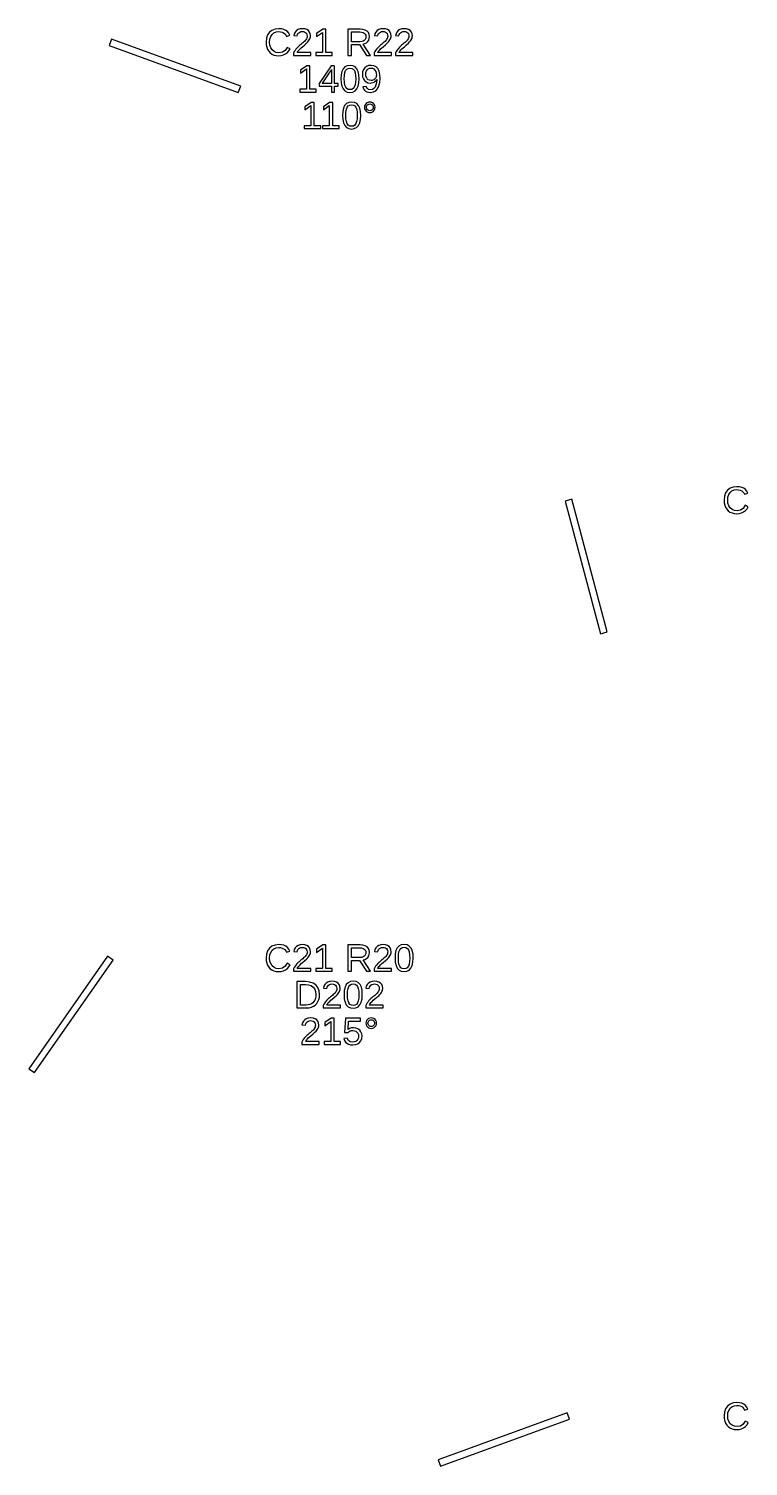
# Model space of a CAD drawing. Extents: x 194 to 2890, y 45 to 1503.
# Drawn here: x 2206.2 to 2363.3, y 364 to 678 of the extents above; entities that cross this region are included whole.
import ezdxf

# ---------------------------------------------------------------- set-up
doc = ezdxf.new("R2010")
doc.units = 0
doc.layers.get('0').update_dxf_attribs({"linetype": 'CONTINUOUS'})

msp = doc.modelspace()

# ---------------------------------------------------------------- linework, layer by layer
for points in [[(2252.45, 665.444), (2224.26, 675.705), (2223.74, 674.295), (2251.93, 664.035)], [(2261.31, 672.093), (2261.81, 672.222), (2262.26, 672.437), (2262.66, 672.734), (2262.99, 673.109), (2263.26, 673.564), (2262.62, 673.881), (2262.15, 673.219), (2261.55, 672.821), (2260.81, 672.689), (2260.23, 672.76), (2259.73, 672.974), (2259.32, 673.33), (2259.01, 673.803), (2258.83, 674.368), (2258.77, 675.024), (2258.83, 675.685), (2259, 676.244), (2259.3, 676.703), (2259.7, 677.043), (2260.19, 677.247), (2260.78, 677.315), (2261.16, 677.286), (2261.51, 677.198), (2261.83, 677.051), (2262.09, 676.848), (2262.31, 676.593), (2262.47, 676.286), (2263.2, 676.53), (2262.97, 676.961), (2262.67, 677.315), (2262.3, 677.592), (2261.86, 677.791), (2261.35, 677.91), (2260.77, 677.95), (2259.96, 677.863), (2259.28, 677.604), (2258.72, 677.173), (2258.31, 676.589), (2258.06, 675.873), (2257.98, 675.024), (2258.02, 674.441), (2258.13, 673.913), (2258.31, 673.44), (2258.56, 673.028), (2258.89, 672.685), (2259.27, 672.41), (2259.72, 672.21), (2260.22, 672.09), (2260.77, 672.05)], [(2267.79, 672.754), (2264.8, 672.754), (2264.9, 672.946), (2265.03, 673.144), (2265.2, 673.346), (2265.4, 673.559), (2265.65, 673.789), (2265.94, 674.036), (2266.45, 674.457), (2266.83, 674.797), (2267.09, 675.057), (2267.28, 675.277), (2267.43, 675.496), (2267.55, 675.716), (2267.63, 675.936), (2267.68, 676.157), (2267.7, 676.379), (2267.65, 676.843), (2267.49, 677.23), (2267.23, 677.541), (2266.88, 677.768), (2266.43, 677.904), (2265.9, 677.95), (2265.41, 677.905), (2264.98, 677.769), (2264.61, 677.543), (2264.32, 677.24), (2264.13, 676.876), (2264.02, 676.448), (2264.77, 676.379), (2264.84, 676.663), (2264.96, 676.901), (2265.13, 677.093), (2265.35, 677.235), (2265.61, 677.319), (2265.9, 677.348), (2266.2, 677.319), (2266.46, 677.232), (2266.67, 677.087), (2266.82, 676.89), (2266.92, 676.646), (2266.95, 676.355), (2266.93, 676.13), (2266.87, 675.921), (2266.79, 675.728), (2266.67, 675.547), (2266.53, 675.37), (2266.36, 675.199), (2266.18, 675.031), (2265.99, 674.863), (2265.78, 674.695), (2265.56, 674.522), (2265.35, 674.34), (2265.13, 674.148), (2264.91, 673.943), (2264.7, 673.724), (2264.5, 673.488), (2264.31, 673.233), (2264.14, 672.953), (2263.99, 672.648), (2263.99, 672.132), (2267.79, 672.132)], [(2272.44, 672.754), (2271.04, 672.754), (2271.04, 677.864), (2270.36, 677.864), (2269.01, 676.933), (2269.01, 676.241), (2270.3, 677.165), (2270.3, 672.754), (2268.84, 672.754), (2268.84, 672.132), (2272.44, 672.132)], [(2276.62, 674.512), (2278.4, 674.512), (2279.89, 672.132), (2280.79, 672.132), (2279.16, 674.601), (2279.57, 674.713), (2279.91, 674.896), (2280.19, 675.151), (2280.4, 675.463), (2280.52, 675.821), (2280.56, 676.225), (2280.5, 676.702), (2280.33, 677.104), (2280.03, 677.431), (2279.63, 677.672), (2279.14, 677.816), (2278.54, 677.864), (2275.84, 677.864), (2275.84, 672.132), (2276.62, 672.132)], [(2276.62, 675.126), (2276.62, 677.242), (2278.46, 677.242), (2278.85, 677.213), (2279.18, 677.125), (2279.44, 676.979), (2279.63, 676.778), (2279.74, 676.524), (2279.78, 676.217), (2279.74, 675.898), (2279.63, 675.63), (2279.44, 675.413), (2279.19, 675.254), (2278.87, 675.158), (2278.49, 675.126)], [(2285.39, 672.754), (2282.4, 672.754), (2282.5, 672.946), (2282.63, 673.144), (2282.8, 673.346), (2283, 673.559), (2283.25, 673.789), (2283.54, 674.036), (2284.05, 674.457), (2284.43, 674.797), (2284.7, 675.057), (2284.88, 675.277), (2285.03, 675.496), (2285.15, 675.716), (2285.23, 675.936), (2285.28, 676.157), (2285.3, 676.379), (2285.25, 676.843), (2285.09, 677.23), (2284.84, 677.541), (2284.48, 677.768), (2284.04, 677.904), (2283.5, 677.95), (2283.01, 677.905), (2282.58, 677.769), (2282.21, 677.543), (2281.92, 677.24), (2281.73, 676.876), (2281.63, 676.448), (2282.38, 676.379), (2282.44, 676.663), (2282.56, 676.901), (2282.73, 677.093), (2282.95, 677.235), (2283.21, 677.319), (2283.5, 677.348), (2283.81, 677.319), (2284.06, 677.232), (2284.27, 677.087), (2284.43, 676.89), (2284.52, 676.646), (2284.55, 676.355), (2284.53, 676.13), (2284.48, 675.921), (2284.39, 675.728), (2284.27, 675.547), (2284.13, 675.37), (2283.97, 675.199), (2283.79, 675.031), (2283.59, 674.863), (2283.38, 674.695), (2283.17, 674.522), (2282.95, 674.34), (2282.73, 674.148), (2282.51, 673.943), (2282.3, 673.724), (2282.1, 673.488), (2281.91, 673.233), (2281.74, 672.953), (2281.59, 672.648), (2281.59, 672.132), (2285.39, 672.132)], [(2290.03, 672.754), (2287.03, 672.754), (2287.13, 672.946), (2287.27, 673.144), (2287.43, 673.346), (2287.64, 673.559), (2287.89, 673.789), (2288.18, 674.036), (2288.68, 674.457), (2289.07, 674.797), (2289.33, 675.057), (2289.51, 675.277), (2289.67, 675.496), (2289.78, 675.716), (2289.87, 675.936), (2289.92, 676.157), (2289.94, 676.379), (2289.88, 676.843), (2289.73, 677.23), (2289.47, 677.541), (2289.12, 677.768), (2288.67, 677.904), (2288.14, 677.95), (2287.64, 677.905), (2287.21, 677.769), (2286.85, 677.543), (2286.56, 677.24), (2286.36, 676.876), (2286.26, 676.448), (2287.01, 676.379), (2287.07, 676.663), (2287.19, 676.901), (2287.37, 677.093), (2287.59, 677.235), (2287.84, 677.319), (2288.14, 677.348), (2288.44, 677.319), (2288.7, 677.232), (2288.91, 677.087), (2289.06, 676.89), (2289.15, 676.646), (2289.18, 676.355), (2289.17, 676.13), (2289.11, 675.921), (2289.02, 675.728), (2288.9, 675.547), (2288.76, 675.37), (2288.6, 675.199), (2288.42, 675.031), (2288.23, 674.863), (2288.02, 674.695), (2287.8, 674.522), (2287.58, 674.34), (2287.36, 674.148), (2287.15, 673.943), (2286.94, 673.724), (2286.74, 673.488), (2286.55, 673.233), (2286.38, 672.953), (2286.23, 672.648), (2286.23, 672.132), (2290.03, 672.132)], [(2268.96, 664.754), (2267.56, 664.754), (2267.56, 669.864), (2266.89, 669.864), (2265.53, 668.933), (2265.53, 668.241), (2266.83, 669.165), (2266.83, 664.754), (2265.37, 664.754), (2265.37, 664.132), (2268.96, 664.132)], [(2272.95, 665.429), (2273.76, 665.429), (2273.76, 666.007), (2272.95, 666.007), (2272.95, 669.864), (2272.18, 669.864), (2269.56, 665.999), (2269.56, 665.429), (2272.26, 665.429), (2272.26, 664.132), (2272.95, 664.132)], [(2270.23, 666.007), (2270.3, 666.089), (2270.52, 666.39), (2271.99, 668.554), (2272.03, 668.618), (2272.08, 668.708), (2272.14, 668.823), (2272.2, 668.932), (2272.24, 669.004), (2272.26, 669.038), (2272.26, 666.007)], [(2276.91, 664.134), (2277.41, 664.387), (2277.8, 664.807), (2278.08, 665.387), (2278.25, 666.118), (2278.31, 667), (2278.26, 667.894), (2278.09, 668.629), (2277.83, 669.205), (2277.45, 669.619), (2276.95, 669.867), (2276.33, 669.95), (2275.7, 669.868), (2275.19, 669.623), (2274.81, 669.213), (2274.54, 668.64), (2274.38, 667.902), (2274.33, 667), (2274.38, 666.114), (2274.55, 665.382), (2274.82, 664.803), (2275.21, 664.385), (2275.7, 664.134), (2276.31, 664.05)], [(2275.92, 664.711), (2275.6, 664.9), (2275.37, 665.214), (2275.2, 665.664), (2275.1, 666.259), (2275.07, 667), (2275.1, 667.759), (2275.2, 668.362), (2275.36, 668.806), (2275.6, 669.112), (2275.92, 669.295), (2276.33, 669.356), (2276.73, 669.294), (2277.04, 669.108), (2277.28, 668.798), (2277.44, 668.351), (2277.53, 667.751), (2277.56, 667), (2277.53, 666.271), (2277.43, 665.68), (2277.26, 665.226), (2277.02, 664.905), (2276.71, 664.712), (2276.32, 664.648)], [(2281.41, 664.138), (2281.92, 664.403), (2282.34, 664.844), (2282.63, 665.448), (2282.81, 666.205), (2282.87, 667.114), (2282.82, 667.981), (2282.66, 668.691), (2282.38, 669.242), (2282, 669.635), (2281.52, 669.871), (2280.93, 669.95), (2280.38, 669.893), (2279.91, 669.721), (2279.53, 669.435), (2279.25, 669.049), (2279.08, 668.578), (2279.03, 668.021), (2279.08, 667.476), (2279.23, 667.009), (2279.49, 666.617), (2279.83, 666.324), (2280.24, 666.147), (2280.73, 666.089), (2281.03, 666.113), (2281.32, 666.187), (2281.59, 666.31), (2281.83, 666.474), (2282.02, 666.67), (2282.15, 666.898), (2282.1, 666.23), (2281.98, 665.672), (2281.79, 665.226), (2281.53, 664.901), (2281.2, 664.705), (2280.81, 664.64), (2280.37, 664.72), (2280.05, 664.958), (2279.84, 665.356), (2279.14, 665.246), (2279.29, 664.865), (2279.48, 664.56), (2279.72, 664.333), (2280.02, 664.176), (2280.38, 664.082), (2280.8, 664.05)], [(2280.58, 666.707), (2280.3, 666.828), (2280.07, 667.03), (2279.91, 667.302), (2279.8, 667.633), (2279.77, 668.021), (2279.8, 668.403), (2279.91, 668.727), (2280.07, 668.996), (2280.3, 669.196), (2280.58, 669.316), (2280.91, 669.356), (2281.24, 669.309), (2281.52, 669.169), (2281.76, 668.935), (2281.94, 668.624), (2282.04, 668.253), (2282.08, 667.822), (2282.06, 667.605), (2282.01, 667.404), (2281.92, 667.22), (2281.8, 667.057), (2281.66, 666.92), (2281.49, 666.811), (2281.3, 666.731), (2281.11, 666.682), (2280.9, 666.666)], [(2269.92, 656.754), (2268.52, 656.754), (2268.52, 661.864), (2267.85, 661.864), (2266.49, 660.933), (2266.49, 660.241), (2267.79, 661.165), (2267.79, 656.754), (2266.33, 656.754), (2266.33, 656.132), (2269.92, 656.132)], [(2273.93, 656.754), (2272.54, 656.754), (2272.54, 661.864), (2271.86, 661.864), (2270.51, 660.933), (2270.51, 660.241), (2271.8, 661.165), (2271.8, 656.754), (2270.34, 656.754), (2270.34, 656.132), (2273.93, 656.132)], [(2277.25, 656.134), (2277.75, 656.387), (2278.14, 656.807), (2278.43, 657.387), (2278.59, 658.118), (2278.65, 659), (2278.6, 659.894), (2278.44, 660.629), (2278.17, 661.205), (2277.79, 661.619), (2277.29, 661.867), (2276.67, 661.95), (2276.04, 661.868), (2275.53, 661.623), (2275.15, 661.213), (2274.88, 660.64), (2274.72, 659.902), (2274.67, 659), (2274.72, 658.114), (2274.89, 657.382), (2275.16, 656.803), (2275.55, 656.385), (2276.04, 656.134), (2276.65, 656.05)], [(2276.26, 656.711), (2275.95, 656.9), (2275.71, 657.214), (2275.54, 657.664), (2275.44, 658.259), (2275.41, 659), (2275.44, 659.759), (2275.54, 660.362), (2275.7, 660.806), (2275.94, 661.112), (2276.27, 661.295), (2276.67, 661.356), (2277.07, 661.294), (2277.39, 661.108), (2277.62, 660.798), (2277.78, 660.351), (2277.87, 659.751), (2277.91, 659), (2277.87, 658.271), (2277.77, 657.68), (2277.6, 657.226), (2277.37, 656.905), (2277.05, 656.712), (2276.66, 656.648)], [(2280.95, 659.668), (2281.22, 659.781), (2281.46, 659.968), (2281.66, 660.21), (2281.77, 660.484), (2281.81, 660.79), (2281.77, 661.097), (2281.66, 661.371), (2281.47, 661.612), (2281.23, 661.8), (2280.95, 661.912), (2280.64, 661.95), (2280.33, 661.912), (2280.06, 661.798), (2279.81, 661.608), (2279.62, 661.365), (2279.51, 661.093), (2279.47, 660.79), (2279.51, 660.488), (2279.63, 660.215), (2279.82, 659.972), (2280.06, 659.783), (2280.34, 659.669), (2280.64, 659.631)], [(2280.45, 660.082), (2280.28, 660.154), (2280.13, 660.274), (2280.01, 660.427), (2279.94, 660.599), (2279.92, 660.79), (2279.94, 660.981), (2280.01, 661.154), (2280.13, 661.307), (2280.28, 661.427), (2280.45, 661.499), (2280.64, 661.523), (2280.83, 661.499), (2281, 661.429), (2281.16, 661.311), (2281.27, 661.159), (2281.34, 660.986), (2281.36, 660.79), (2281.34, 660.597), (2281.27, 660.424), (2281.15, 660.271), (2281, 660.153), (2280.83, 660.082), (2280.64, 660.058)], [(2361.31, 572.093), (2361.81, 572.222), (2362.26, 572.437), (2362.66, 572.734), (2362.99, 573.109), (2363.26, 573.564), (2362.62, 573.881), (2362.15, 573.219), (2361.55, 572.821), (2360.81, 572.689), (2360.23, 572.76), (2359.73, 572.974), (2359.32, 573.33), (2359.01, 573.803), (2358.83, 574.368), (2358.77, 575.024), (2358.83, 575.685), (2359, 576.244), (2359.3, 576.703), (2359.7, 577.043), (2360.19, 577.247), (2360.78, 577.315), (2361.16, 577.286), (2361.51, 577.198), (2361.83, 577.051), (2362.09, 576.848), (2362.31, 576.593), (2362.47, 576.286), (2363.2, 576.53), (2362.97, 576.961), (2362.67, 577.315), (2362.3, 577.592), (2361.86, 577.791), (2361.35, 577.91), (2360.77, 577.95), (2359.96, 577.863), (2359.28, 577.604), (2358.72, 577.173), (2358.31, 576.589), (2358.06, 575.873), (2357.98, 575.024), (2358.02, 574.441), (2358.13, 573.913), (2358.31, 573.44), (2358.56, 573.028), (2358.89, 572.685), (2359.27, 572.41), (2359.72, 572.21), (2360.22, 572.09), (2360.77, 572.05)], [(2332.49, 546.216), (2324.72, 575.194), (2323.28, 574.806), (2331.04, 545.828)], [(2261.31, 472.093), (2261.81, 472.222), (2262.26, 472.437), (2262.66, 472.734), (2262.99, 473.109), (2263.26, 473.564), (2262.62, 473.881), (2262.15, 473.219), (2261.55, 472.821), (2260.81, 472.689), (2260.23, 472.76), (2259.73, 472.974), (2259.32, 473.33), (2259.01, 473.803), (2258.83, 474.368), (2258.77, 475.024), (2258.83, 475.685), (2259, 476.244), (2259.3, 476.703), (2259.7, 477.043), (2260.19, 477.247), (2260.78, 477.315), (2261.16, 477.286), (2261.51, 477.198), (2261.83, 477.051), (2262.09, 476.848), (2262.31, 476.593), (2262.47, 476.286), (2263.2, 476.53), (2262.97, 476.961), (2262.67, 477.315), (2262.3, 477.592), (2261.86, 477.791), (2261.35, 477.91), (2260.77, 477.95), (2259.96, 477.863), (2259.28, 477.604), (2258.72, 477.173), (2258.31, 476.589), (2258.06, 475.873), (2257.98, 475.024), (2258.02, 474.441), (2258.13, 473.913), (2258.31, 473.44), (2258.56, 473.028), (2258.89, 472.685), (2259.27, 472.41), (2259.72, 472.21), (2260.22, 472.09), (2260.77, 472.05)], [(2267.79, 472.754), (2264.8, 472.754), (2264.9, 472.946), (2265.03, 473.144), (2265.2, 473.346), (2265.4, 473.559), (2265.65, 473.789), (2265.94, 474.036), (2266.45, 474.457), (2266.83, 474.797), (2267.09, 475.057), (2267.28, 475.277), (2267.43, 475.496), (2267.55, 475.716), (2267.63, 475.936), (2267.68, 476.157), (2267.7, 476.379), (2267.65, 476.843), (2267.49, 477.23), (2267.23, 477.541), (2266.88, 477.768), (2266.43, 477.904), (2265.9, 477.95), (2265.41, 477.905), (2264.98, 477.769), (2264.61, 477.543), (2264.32, 477.24), (2264.13, 476.876), (2264.02, 476.448), (2264.77, 476.379), (2264.84, 476.663), (2264.96, 476.901), (2265.13, 477.093), (2265.35, 477.235), (2265.61, 477.319), (2265.9, 477.348), (2266.2, 477.319), (2266.46, 477.232), (2266.67, 477.087), (2266.82, 476.89), (2266.92, 476.646), (2266.95, 476.355), (2266.93, 476.13), (2266.87, 475.921), (2266.79, 475.728), (2266.67, 475.547), (2266.53, 475.37), (2266.36, 475.199), (2266.18, 475.031), (2265.99, 474.863), (2265.78, 474.695), (2265.56, 474.522), (2265.35, 474.34), (2265.13, 474.148), (2264.91, 473.943), (2264.7, 473.724), (2264.5, 473.488), (2264.31, 473.233), (2264.14, 472.953), (2263.99, 472.648), (2263.99, 472.132), (2267.79, 472.132)], [(2272.44, 472.754), (2271.04, 472.754), (2271.04, 477.864), (2270.36, 477.864), (2269.01, 476.933), (2269.01, 476.241), (2270.3, 477.165), (2270.3, 472.754), (2268.84, 472.754), (2268.84, 472.132), (2272.44, 472.132)], [(2276.62, 474.512), (2278.4, 474.512), (2279.89, 472.132), (2280.79, 472.132), (2279.16, 474.601), (2279.57, 474.713), (2279.91, 474.896), (2280.19, 475.151), (2280.4, 475.463), (2280.52, 475.821), (2280.56, 476.225), (2280.5, 476.702), (2280.33, 477.104), (2280.03, 477.431), (2279.63, 477.672), (2279.14, 477.816), (2278.54, 477.864), (2275.84, 477.864), (2275.84, 472.132), (2276.62, 472.132)], [(2276.62, 475.126), (2276.62, 477.242), (2278.46, 477.242), (2278.85, 477.213), (2279.18, 477.125), (2279.44, 476.979), (2279.63, 476.778), (2279.74, 476.524), (2279.78, 476.217), (2279.74, 475.898), (2279.63, 475.63), (2279.44, 475.413), (2279.19, 475.254), (2278.87, 475.158), (2278.49, 475.126)], [(2285.39, 472.754), (2282.4, 472.754), (2282.5, 472.946), (2282.63, 473.144), (2282.8, 473.346), (2283, 473.559), (2283.25, 473.789), (2283.54, 474.036), (2284.05, 474.457), (2284.43, 474.797), (2284.7, 475.057), (2284.88, 475.277), (2285.03, 475.496), (2285.15, 475.716), (2285.23, 475.936), (2285.28, 476.157), (2285.3, 476.379), (2285.25, 476.843), (2285.09, 477.23), (2284.84, 477.541), (2284.48, 477.768), (2284.04, 477.904), (2283.5, 477.95), (2283.01, 477.905), (2282.58, 477.769), (2282.21, 477.543), (2281.92, 477.24), (2281.73, 476.876), (2281.63, 476.448), (2282.38, 476.379), (2282.44, 476.663), (2282.56, 476.901), (2282.73, 477.093), (2282.95, 477.235), (2283.21, 477.319), (2283.5, 477.348), (2283.81, 477.319), (2284.06, 477.232), (2284.27, 477.087), (2284.43, 476.89), (2284.52, 476.646), (2284.55, 476.355), (2284.53, 476.13), (2284.48, 475.921), (2284.39, 475.728), (2284.27, 475.547), (2284.13, 475.37), (2283.97, 475.199), (2283.79, 475.031), (2283.59, 474.863), (2283.38, 474.695), (2283.17, 474.522), (2282.95, 474.34), (2282.73, 474.148), (2282.51, 473.943), (2282.3, 473.724), (2282.1, 473.488), (2281.91, 473.233), (2281.74, 472.953), (2281.59, 472.648), (2281.59, 472.132), (2285.39, 472.132)], [(2288.72, 472.134), (2289.22, 472.387), (2289.61, 472.807), (2289.89, 473.387), (2290.06, 474.118), (2290.12, 475), (2290.07, 475.894), (2289.9, 476.629), (2289.64, 477.205), (2289.26, 477.619), (2288.76, 477.867), (2288.14, 477.95), (2287.51, 477.868), (2287, 477.623), (2286.62, 477.213), (2286.35, 476.64), (2286.19, 475.902), (2286.14, 475), (2286.19, 474.114), (2286.36, 473.382), (2286.63, 472.803), (2287.02, 472.385), (2287.51, 472.134), (2288.12, 472.05)], [(2287.73, 472.711), (2287.41, 472.9), (2287.18, 473.214), (2287.01, 473.664), (2286.91, 474.259), (2286.88, 475), (2286.91, 475.759), (2287.01, 476.362), (2287.17, 476.806), (2287.41, 477.112), (2287.73, 477.295), (2288.14, 477.356), (2288.54, 477.294), (2288.86, 477.108), (2289.09, 476.798), (2289.25, 476.351), (2289.34, 475.751), (2289.37, 475), (2289.34, 474.271), (2289.24, 473.68), (2289.07, 473.226), (2288.83, 472.905), (2288.52, 472.712), (2288.13, 472.648)], [(2224.61, 474.57), (2223.39, 475.43), (2206.18, 450.856), (2207.41, 449.995)], [(2267.4, 464.171), (2267.89, 464.289), (2268.33, 464.485), (2268.72, 464.756), (2269.05, 465.096), (2269.31, 465.505), (2269.5, 465.973), (2269.62, 466.49), (2269.66, 467.057), (2269.57, 467.886), (2269.31, 468.579), (2268.87, 469.134), (2268.27, 469.54), (2267.52, 469.783), (2266.62, 469.864), (2264.72, 469.864), (2264.72, 464.132), (2266.87, 464.132)], [(2265.5, 464.754), (2265.5, 469.242), (2266.6, 469.242), (2267.28, 469.18), (2267.85, 468.993), (2268.29, 468.682), (2268.62, 468.253), (2268.81, 467.711), (2268.88, 467.057), (2268.85, 466.606), (2268.76, 466.196), (2268.62, 465.828), (2268.43, 465.508), (2268.18, 465.242), (2267.89, 465.031), (2267.55, 464.877), (2267.18, 464.785), (2266.78, 464.754)], [(2274.27, 464.754), (2271.28, 464.754), (2271.38, 464.946), (2271.51, 465.144), (2271.68, 465.346), (2271.89, 465.559), (2272.13, 465.789), (2272.43, 466.036), (2272.93, 466.457), (2273.31, 466.797), (2273.58, 467.057), (2273.76, 467.277), (2273.91, 467.496), (2274.03, 467.716), (2274.12, 467.936), (2274.17, 468.157), (2274.18, 468.379), (2274.13, 468.843), (2273.98, 469.23), (2273.72, 469.541), (2273.36, 469.768), (2272.92, 469.904), (2272.38, 469.95), (2271.89, 469.905), (2271.46, 469.769), (2271.09, 469.543), (2270.8, 469.24), (2270.61, 468.876), (2270.51, 468.448), (2271.26, 468.379), (2271.32, 468.663), (2271.44, 468.901), (2271.61, 469.093), (2271.83, 469.235), (2272.09, 469.319), (2272.38, 469.348), (2272.69, 469.319), (2272.95, 469.232), (2273.15, 469.087), (2273.31, 468.89), (2273.4, 468.646), (2273.43, 468.355), (2273.41, 468.13), (2273.36, 467.921), (2273.27, 467.728), (2273.15, 467.547), (2273.01, 467.37), (2272.85, 467.199), (2272.67, 467.031), (2272.47, 466.863), (2272.26, 466.695), (2272.05, 466.522), (2271.83, 466.34), (2271.61, 466.148), (2271.4, 465.943), (2271.19, 465.724), (2270.98, 465.488), (2270.79, 465.233), (2270.62, 464.953), (2270.48, 464.648), (2270.48, 464.132), (2274.27, 464.132)], [(2277.6, 464.134), (2278.1, 464.387), (2278.49, 464.807), (2278.78, 465.387), (2278.94, 466.118), (2279, 467), (2278.95, 467.894), (2278.79, 468.629), (2278.52, 469.205), (2278.14, 469.619), (2277.64, 469.867), (2277.02, 469.95), (2276.39, 469.868), (2275.88, 469.623), (2275.5, 469.213), (2275.23, 468.64), (2275.07, 467.902), (2275.02, 467), (2275.07, 466.114), (2275.24, 465.382), (2275.51, 464.803), (2275.9, 464.385), (2276.39, 464.134), (2277, 464.05)], [(2276.61, 464.711), (2276.3, 464.9), (2276.06, 465.214), (2275.89, 465.664), (2275.79, 466.259), (2275.76, 467), (2275.79, 467.759), (2275.89, 468.362), (2276.05, 468.806), (2276.29, 469.112), (2276.62, 469.295), (2277.02, 469.356), (2277.42, 469.294), (2277.74, 469.108), (2277.97, 468.798), (2278.13, 468.351), (2278.22, 467.751), (2278.26, 467), (2278.22, 466.271), (2278.12, 465.68), (2277.95, 465.226), (2277.72, 464.905), (2277.4, 464.712), (2277.01, 464.648)], [(2283.54, 464.754), (2280.55, 464.754), (2280.65, 464.946), (2280.78, 465.144), (2280.95, 465.346), (2281.16, 465.559), (2281.4, 465.789), (2281.69, 466.036), (2282.2, 466.457), (2282.58, 466.797), (2282.85, 467.057), (2283.03, 467.277), (2283.18, 467.496), (2283.3, 467.716), (2283.38, 467.936), (2283.44, 468.157), (2283.45, 468.379), (2283.4, 468.843), (2283.24, 469.23), (2282.99, 469.541), (2282.63, 469.768), (2282.19, 469.904), (2281.65, 469.95), (2281.16, 469.905), (2280.73, 469.769), (2280.36, 469.543), (2280.07, 469.24), (2279.88, 468.876), (2279.78, 468.448), (2280.53, 468.379), (2280.59, 468.663), (2280.71, 468.901), (2280.88, 469.093), (2281.1, 469.235), (2281.36, 469.319), (2281.65, 469.348), (2281.96, 469.319), (2282.21, 469.232), (2282.42, 469.087), (2282.58, 468.89), (2282.67, 468.646), (2282.7, 468.355), (2282.68, 468.13), (2282.63, 467.921), (2282.54, 467.728), (2282.42, 467.547), (2282.28, 467.37), (2282.12, 467.199), (2281.94, 467.031), (2281.74, 466.863), (2281.53, 466.695), (2281.32, 466.522), (2281.1, 466.34), (2280.88, 466.148), (2280.66, 465.943), (2280.45, 465.724), (2280.25, 465.488), (2280.06, 465.233), (2279.89, 464.953), (2279.75, 464.648), (2279.75, 464.132), (2283.54, 464.132)], [(2269.6, 456.754), (2266.61, 456.754), (2266.71, 456.946), (2266.84, 457.144), (2267.01, 457.346), (2267.21, 457.559), (2267.46, 457.789), (2267.75, 458.036), (2268.26, 458.457), (2268.64, 458.797), (2268.9, 459.057), (2269.09, 459.277), (2269.24, 459.496), (2269.36, 459.716), (2269.44, 459.936), (2269.49, 460.157), (2269.51, 460.379), (2269.46, 460.843), (2269.3, 461.23), (2269.04, 461.541), (2268.69, 461.768), (2268.24, 461.904), (2267.71, 461.95), (2267.21, 461.905), (2266.78, 461.769), (2266.42, 461.543), (2266.13, 461.24), (2265.93, 460.876), (2265.83, 460.448), (2266.58, 460.379), (2266.65, 460.663), (2266.76, 460.901), (2266.94, 461.093), (2267.16, 461.235), (2267.42, 461.319), (2267.71, 461.348), (2268.01, 461.319), (2268.27, 461.232), (2268.48, 461.087), (2268.63, 460.89), (2268.72, 460.646), (2268.75, 460.355), (2268.74, 460.13), (2268.68, 459.921), (2268.59, 459.728), (2268.48, 459.547), (2268.34, 459.37), (2268.17, 459.199), (2267.99, 459.031), (2267.8, 458.863), (2267.59, 458.695), (2267.37, 458.522), (2267.16, 458.34), (2266.94, 458.148), (2266.72, 457.943), (2266.51, 457.724), (2266.31, 457.488), (2266.12, 457.233), (2265.95, 456.953), (2265.8, 456.648), (2265.8, 456.132), (2269.6, 456.132)], [(2274.24, 456.754), (2272.85, 456.754), (2272.85, 461.864), (2272.17, 461.864), (2270.82, 460.933), (2270.82, 460.241), (2272.11, 461.165), (2272.11, 456.754), (2270.65, 456.754), (2270.65, 456.132), (2274.24, 456.132)], [(2277.49, 456.108), (2277.99, 456.282), (2278.4, 456.571), (2278.7, 456.961), (2278.88, 457.437), (2278.94, 457.999), (2278.88, 458.497), (2278.71, 458.929), (2278.43, 459.293), (2278.06, 459.569), (2277.61, 459.734), (2277.08, 459.789), (2276.64, 459.749), (2276.24, 459.627), (2275.9, 459.423), (2276.01, 461.242), (2278.6, 461.242), (2278.6, 461.864), (2275.34, 461.864), (2275.15, 458.78), (2275.87, 458.78), (2276.04, 458.915), (2276.21, 459.021), (2276.38, 459.098), (2276.56, 459.15), (2276.74, 459.181), (2276.93, 459.191), (2277.29, 459.154), (2277.59, 459.043), (2277.84, 458.858), (2278.03, 458.612), (2278.14, 458.321), (2278.17, 457.983), (2278.14, 457.597), (2278.03, 457.271), (2277.84, 457.004), (2277.59, 456.806), (2277.28, 456.688), (2276.92, 456.648), (2276.36, 456.743), (2275.96, 457.026), (2275.73, 457.499), (2274.98, 457.413), (2275.11, 457.006), (2275.32, 456.668), (2275.61, 456.4), (2275.97, 456.206), (2276.4, 456.089), (2276.9, 456.05)], [(2281.25, 459.668), (2281.53, 459.781), (2281.77, 459.968), (2281.96, 460.21), (2282.08, 460.484), (2282.12, 460.79), (2282.08, 461.097), (2281.97, 461.371), (2281.78, 461.612), (2281.53, 461.8), (2281.26, 461.912), (2280.95, 461.95), (2280.64, 461.912), (2280.36, 461.798), (2280.12, 461.608), (2279.93, 461.365), (2279.82, 461.093), (2279.78, 460.79), (2279.82, 460.488), (2279.93, 460.215), (2280.13, 459.972), (2280.37, 459.783), (2280.64, 459.669), (2280.95, 459.631)], [(2280.76, 460.082), (2280.59, 460.154), (2280.44, 460.274), (2280.32, 460.427), (2280.25, 460.599), (2280.23, 460.79), (2280.25, 460.981), (2280.32, 461.154), (2280.44, 461.307), (2280.59, 461.427), (2280.76, 461.499), (2280.95, 461.523), (2281.14, 461.499), (2281.31, 461.429), (2281.46, 461.311), (2281.58, 461.159), (2281.65, 460.986), (2281.67, 460.79), (2281.65, 460.597), (2281.58, 460.424), (2281.46, 460.271), (2281.31, 460.153), (2281.14, 460.082), (2280.95, 460.058)], [(2361.31, 372.093), (2361.81, 372.222), (2362.26, 372.437), (2362.66, 372.734), (2362.99, 373.109), (2363.26, 373.564), (2362.62, 373.881), (2362.15, 373.219), (2361.55, 372.821), (2360.81, 372.689), (2360.23, 372.76), (2359.73, 372.974), (2359.32, 373.33), (2359.01, 373.803), (2358.83, 374.368), (2358.77, 375.024), (2358.83, 375.685), (2359, 376.244), (2359.3, 376.703), (2359.7, 377.043), (2360.19, 377.247), (2360.78, 377.315), (2361.16, 377.286), (2361.51, 377.198), (2361.83, 377.051), (2362.09, 376.848), (2362.31, 376.593), (2362.47, 376.286), (2363.2, 376.53), (2362.97, 376.961), (2362.67, 377.315), (2362.3, 377.592), (2361.86, 377.791), (2361.35, 377.91), (2360.77, 377.95), (2359.96, 377.863), (2359.28, 377.604), (2358.72, 377.173), (2358.31, 376.589), (2358.06, 375.873), (2357.98, 375.024), (2358.02, 374.441), (2358.13, 373.913), (2358.31, 373.44), (2358.56, 373.028), (2358.89, 372.685), (2359.27, 372.41), (2359.72, 372.21), (2360.22, 372.09), (2360.77, 372.05)], [(2324.26, 374.295), (2323.74, 375.705), (2295.55, 365.444), (2296.07, 364.035)]]:
    msp.add_lwpolyline(points, close=True)

doc.saveas('drawing.dxf')
